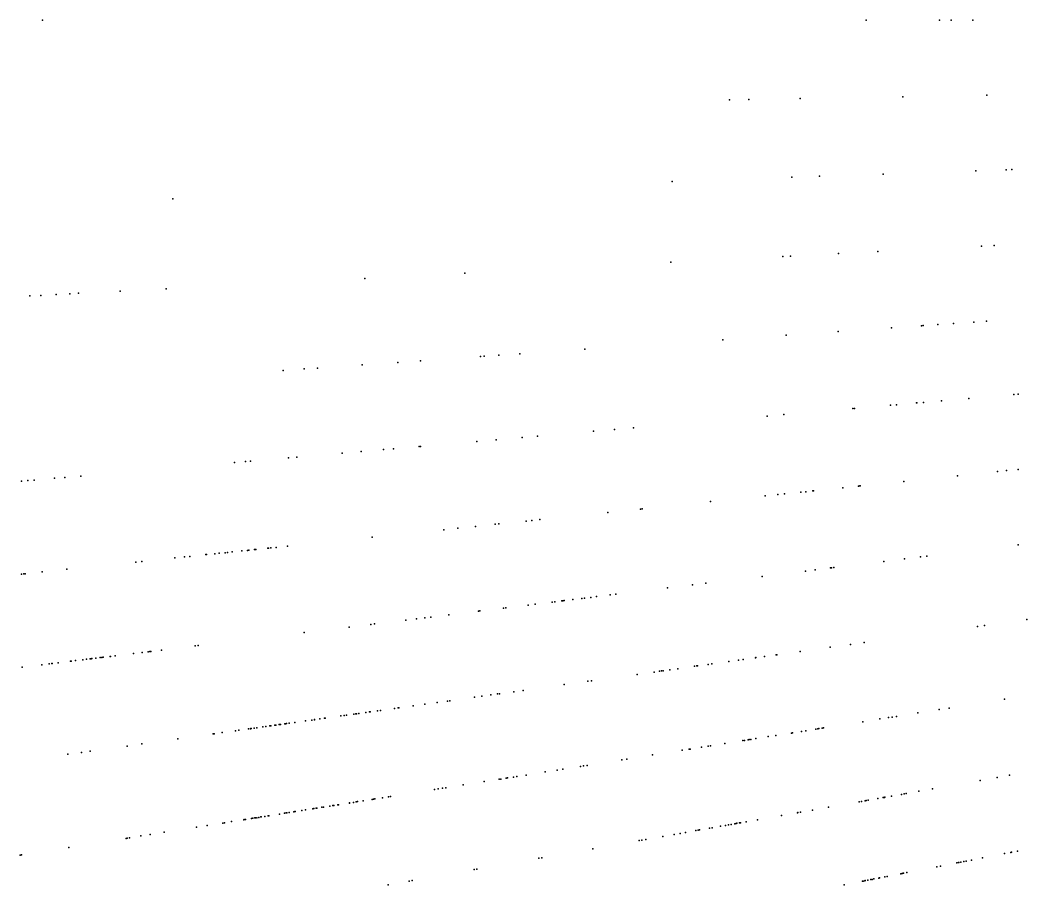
# Model space of a CAD drawing. Header units: metres. Extents: x -4327 to 4266, y -3886 to 3992.
# Drawn here: x -698.2 to -564.9, y -114.5 to 0 of the extents above; entities that cross this region are included whole.
import ezdxf

# ---------------------------------------------------------------- set-up
doc = ezdxf.new("R2010")
doc.units = ezdxf.units.M

msp = doc.modelspace()

# ---------------------------------------------------------------- linework, layer by layer
for p in [(-695.19, 0, 2335.22), (-586.16, 0, 2111.4), (-576.46, 0, 2089.7), (-574.9, 0, 2106.46), (-572.05, 0, 2100.5), (-604.24, -10.55, 2101.06), (-601.68, -10.5, 2092.18), (-594.9, -10.38, 2094.37), (-581.33, -10.15, 2112.19), (-570.19, -9.95, 2093.99), (-571.66, -19.96, -303.94), (-567.63, -19.82, -299.82), (-566.9, -19.8, 2110.08), (-596.02, -20.81, 2108.01), (-592.32, -20.68, 2077.62), (-583.93, -20.39, 2082.59), (-611.84, -21.37, 2115.44), (-677.94, -23.67, 2278.67), (-584.63, -30.64, -292.08), (-570.91, -29.92, -289.92), (-569.24, -29.83, 2102.09), (-597.18, -31.3, -303.26), (-596.19, -31.25, -291.79), (-589.82, -30.91, -312.6), (-612.01, -32.07, 2109.01), (-652.54, -34.2, -307.09), (-639.31, -33.5, -313.32), (-684.92, -35.9, -325.08), (-678.81, -35.57, 2208.25), (-696.86, -36.52, -314.11), (-695.43, -36.45, -314.84), (-693.38, -36.34, -313.91), (-691.56, -36.24, -311.27), (-690.45, -36.18, -320.34), (-570.22, -39.87, 2094.4), (-589.89, -41.25, -308.03), (-582.79, -40.75, -299.48), (-578.83, -40.48, -305.48), (-578.63, -40.46, 2102.71), (-576.68, -40.33, -304.75), (-574.58, -40.18, 2105.9), (-571.89, -39.99, 2096.01), (-605.15, -42.32, -302.25), (-596.77, -41.73, -303.37), (-623.4, -43.59, 2090.86), (-645.16, -45.11, -309.56), (-637.23, -44.56, -307.04), (-636.73, -44.52, -306.37), (-634.77, -44.39, -309.28), (-632.01, -44.19, 2078.33), (-663.34, -46.39, 2111), (-660.57, -46.19, -305.49), (-658.8, -46.07, 2104.56), (-652.89, -45.65, 2109.82), (-648.16, -45.32, -303.19), (-578.57, -50.62, 2105.36), (-576.2, -50.41, 2083.45), (-572.57, -50.09, 2096.91), (-566.63, -49.57, -284.56), (-566.03, -49.52, -284.64), (-587.91, -51.44, 2107.94), (-587.69, -51.42, -302.01), (-582.95, -51, 2098.95), (-582.14, -50.93, -285.21), (-579.52, -50.7, -284.32), (-579.47, -50.7, 2095.26), (-599.28, -52.43, -306.72), (-597.05, -52.24, -302.29), (-622.26, -54.44, -293.14), (-619.48, -54.2, -300.15), (-616.95, -53.98, -303.1), (-637.7, -55.79, 2083.63), (-635.13, -55.57, -292.02), (-631.68, -55.26, 2084.18), (-629.66, -55.09, -294.95), (-653.02, -57.13, -300.25), (-650.05, -56.87, -306.67), (-648.74, -56.76, -293.99), (-645.33, -56.46, 2100.37), (-645.17, -56.45, -309.99), (-669.78, -58.6, 2102.36), (-668.34, -58.47, 2097.83), (-667.65, -58.41, -296.86), (-662.62, -57.97, 2103.59), (-661.51, -57.87, -300.22), (-655.53, -57.35, -294.05), (-568.76, -59.78, -299.89), (-567.6, -59.66, -280.1), (-566.02, -59.49, -280.48), (-697.98, -61.07, 80.41), (-697.12, -60.99, 64.49), (-696.29, -60.92, 56.74), (-693.59, -60.68, 56.13), (-692.23, -60.56, 92.45), (-690.11, -60.38, 64.61), (-581.16, -61.08, 2104.89), (-574.08, -60.34, 2097), (-594.8, -62.52, -299.21), (-594.14, -62.45, 2094.2), (-593.23, -62.35, 2099.66), (-593.12, -62.34, 2108.01), (-589.25, -61.93, -302.5), (-587.18, -61.72, -299.42), (-586.99, -61.69, 2094.94), (-586.96, -61.69, 2086.12), (-606.77, -63.77, 2116.83), (-599.53, -63.01, -288.95), (-597.85, -62.84, 2098.6), (-596.97, -62.74, -299.89), (-620.34, -65.2, 2078.68), (-616.04, -64.75, -290.7), (-615.81, -64.72, -290.59), (-631.16, -66.34, -288.18), (-630.42, -66.26, -291.6), (-629.37, -66.15, -308.44), (-642.07, -67.48, -294.86), (-640.23, -67.29, 200.47), (-637.88, -67.04, -290.82), (-635.27, -66.77, -295.96), (-634.79, -66.72, -297), (-651.55, -68.48, 228.98), (-671.81, -70.61, 156.92), (-671.04, -70.53, 146.69), (-670.7, -70.49, 143.54), (-670.07, -70.43, 160.01), (-668.83, -70.3, -283.95), (-668.06, -70.22, -284.49), (-667.87, -70.2, 173.09), (-667.13, -70.12, 156.22), (-667.09, -70.11, 183.85), (-666.97, -70.1, 161.2), (-665.39, -69.93, 176.73), (-665.3, -69.93, 149.65), (-664.98, -69.89, 167.29), (-664.28, -69.82, 179.95), (-662.75, -69.66, 2095.59), (-566.02, -69.5, -297.06), (-682.83, -71.77, 142.62), (-682.07, -71.69, 2267.55), (-677.68, -71.23, 146.59), (-676.39, -71.09, -285.85), (-675.7, -71.02, 171.57), (-673.56, -70.79, 149.18), (-673.5, -70.79, 2093.96), (-672.37, -70.67, 2094.33), (-583.82, -71.68, 2096.55), (-581.07, -71.35, 2086.68), (-578.96, -71.09, -297.41), (-578.15, -70.99, -299), (-695.25, -73.07, 133.71), (-691.98, -72.73, 136.23), (-594.21, -72.96, 2102.95), (-592.91, -72.8, -284.73), (-590.88, -72.55, 2091.16), (-590.88, -72.55, 2091.16), (-590.74, -72.53, -289.28), (-590.45, -72.5, -297.21), (-697.96, -73.36, -268.74), (-697.67, -73.33, -269.5), (-697.49, -73.31, -280.91), (-607.4, -74.58, -287.19), (-599.92, -73.66, 2105.72), (-612.46, -75.2, -286.31), (-609.14, -74.79, 2116.31), (-627.72, -77.07, 2095.13), (-627.36, -77.03, -294.95), (-626.46, -76.92, -247.63), (-626.32, -76.9, -276.63), (-626.12, -76.88, -270.82), (-625, -76.74, -260.63), (-623.81, -76.59, -304.21), (-623.44, -76.55, -293.94), (-622.6, -76.45, -284.42), (-621.85, -76.35, -254.52), (-620.05, -76.13, -258.96), (-619.29, -76.04, -301.58), (-637.47, -78.27, -236.74), (-637.32, -78.25, -258), (-634.16, -77.87, -240.67), (-633.85, -77.83, -287.88), (-630.9, -77.46, -243), (-629.99, -77.35, 2094.44), (-651.24, -79.96, -273.25), (-647.09, -79.45, -284.96), (-645.69, -79.28, 2089.05), (-644.59, -79.15, 2126.28), (-643.79, -79.05, -288.15), (-641.43, -78.76, -263.77), (-564.89, -79.39, 2085.65), (-660.56, -81.11, -258.6), (-654.6, -80.37, -255.44), (-651.74, -80.02, -279.78), (-571.44, -80.31, -276.21), (-570.52, -80.18, 2088.49), (-586.43, -82.42, -277.52), (-683.14, -83.88, 71.77), (-682, -83.74, -256.69), (-681.19, -83.64, 66.27), (-681.01, -83.62, 2237.67), (-680.88, -83.6, -255.42), (-679.45, -83.43, 68.74), (-674.97, -82.88, 2094.89), (-674.59, -82.83, 2093.7), (-594.9, -83.61, -264.14), (-590.91, -83.05, -273.71), (-588.22, -82.67, -273.64), (-694.33, -85.25, 91.51), (-693.95, -85.21, 84.49), (-693.93, -85.2, -252.96), (-693.13, -85.11, 100.28), (-691.48, -84.9, 56.93), (-691.4, -84.89, 96.54), (-690.83, -84.82, 79.11), (-689.86, -84.7, 118.06), (-689.39, -84.65, 94.72), (-689.38, -84.65, 80.86), (-688.89, -84.58, 55.19), (-688.76, -84.57, 107.77), (-688.69, -84.56, 106.6), (-688.66, -84.56, 88.84), (-688.13, -84.49, 48.67), (-687.55, -84.42, 53.19), (-687.33, -84.39, 64.58), (-687.15, -84.37, 120.71), (-686.25, -84.26, 90.07), (-686.2, -84.26, 66), (-685.57, -84.18, 79.27), (-606.58, -85.25, -250.4), (-604.33, -84.93, 2100.13), (-603.05, -84.75, -263.41), (-602.45, -84.67, -260.39), (-600.82, -84.44, -291.22), (-600.78, -84.43, -249.55), (-599.64, -84.27, -251.01), (-598.09, -84.06, -255.4), (-598.01, -84.05, -271.83), (-697.9, -85.69, 103.71), (-695.3, -85.37, 52.63), (-614.24, -86.33, 2100.32), (-613.52, -86.22, -239.57), (-613.25, -86.19, 2113.91), (-613.04, -86.16, -284.37), (-612.15, -86.03, -289.28), (-611.11, -85.89, -258.97), (-608.89, -85.57, -243.95), (-608.59, -85.53, -250.06), (-608.47, -85.52, -276.99), (-607.06, -85.32, 2105.32), (-623.02, -87.56, 2092.47), (-622.52, -87.49, 2111.66), (-616.48, -86.64, -286.38), (-634.95, -89.24, -236.75), (-634.72, -89.2, -232.3), (-632.82, -88.94, -227.28), (-631.57, -88.76, -235.88), (-626.12, -87.99, -237.77), (-644.58, -90.59, 2090.25), (-642.96, -90.36, -223.76), (-641.58, -90.17, -215.4), (-641.28, -90.13, -251.63), (-638.03, -89.67, -223.62), (-637.06, -89.53, 2110.37), (-635.86, -89.36, -258), (-567.85, -89.94, 2102.04), (-653.98, -91.91, 109.96), (-653.7, -91.87, 95.53), (-653.62, -91.86, 115.08), (-653.31, -91.82, 94.74), (-652.4, -91.69, 121.92), (-651.92, -91.62, 97.47), (-651.83, -91.61, 118.1), (-650.87, -91.47, 110.54), (-650.46, -91.42, -232.4), (-648.59, -91.15, 106.12), (-648.12, -91.09, 99.46), (-648.03, -91.07, -221.14), (-646.14, -90.81, -245.78), (-579.31, -91.75, -278.39), (-576.48, -91.31, 2076.01), (-575.18, -91.1, 2084.43), (-663.68, -93.27, 45.58), (-663.11, -93.19, 42.97), (-663.03, -93.18, 87.59), (-662.92, -93.17, 86.46), (-662.55, -93.12, 24.28), (-661.8, -93.01, 43.99), (-660.38, -92.81, 78.74), (-659.55, -92.69, -221.03), (-659.21, -92.65, 32.89), (-659.2, -92.64, 86.35), (-658.47, -92.54, 91.79), (-657.86, -92.46, -241.18), (-657.8, -92.45, -242.8), (-655.72, -92.15, 2106.11), (-655.26, -92.09, 103.51), (-654.96, -92.05, 2075.94), (-586.6, -92.91, 2081.94), (-584.36, -92.55, 2100), (-583.19, -92.37, -274.75), (-582.74, -92.3, -279.25), (-582.15, -92.2, -277), (-672.62, -94.53, 64.09), (-672.46, -94.51, 70.81), (-671.4, -94.36, 2112.1), (-669.63, -94.11, 55.63), (-669.21, -94.05, 66), (-667.91, -93.87, 71.45), (-667.67, -93.84, -215.22), (-667.61, -93.83, 38.1), (-667.57, -93.82, 132.37), (-667.17, -93.76, 58.39), (-666.83, -93.72, 28.85), (-666.03, -93.6, -216.3), (-665.63, -93.55, 76.4), (-665.62, -93.55, 71.94), (-665.11, -93.48, 46.41), (-665.08, -93.47, 39.06), (-664.98, -93.46, 57.83), (-664.45, -93.38, 68.86), (-664.31, -93.36, 72.54), (-663.89, -93.3, 125.2), (-663.89, -93.3, 52.95), (-663.78, -93.29, 72.86), (-596.06, -94.41, -269.68), (-595.9, -94.38, -254.35), (-594.71, -94.19, -250.76), (-594.14, -94.1, -259.8), (-592.84, -93.9, -261.57), (-592.83, -93.89, 2091.06), (-592.57, -93.85, -255.25), (-592.41, -93.83, -271.17), (-592, -93.76, -290.92), (-591.8, -93.73, 2096.04), (-682.07, -95.86, 25.75), (-677.3, -95.19, -210.94), (-604.88, -95.8, -254.65), (-602.47, -95.42, -291.97), (-602.28, -95.39, -255.12), (-601.8, -95.32, 2105.36), (-601.66, -95.29, -244.77), (-601.41, -95.25, -255.92), (-600.75, -95.15, -258.77), (-599.14, -94.89, -246.43), (-598.12, -94.73, 2088.22), (-691.84, -97.23, -224.27), (-690.05, -96.98, -225.78), (-688.91, -96.82, -200.51), (-683.98, -96.13, -207.67), (-610.51, -96.7, 2114.24), (-609.59, -96.55, -292.53), (-609.44, -96.53, -278.56), (-607.95, -96.29, 2105.37), (-607.06, -96.15, -286.81), (-606.75, -96.1, -243.34), (-618.5, -97.96, 2090.99), (-617.86, -97.86, -239.94), (-614.44, -97.32, -290.3), (-628.64, -99.57, 2108.53), (-627.07, -99.32, -249.09), (-626.32, -99.2, -254.39), (-624, -98.83, 2092.97), (-623.97, -98.83, -239.15), (-623.58, -98.77, -240.18), (-623.09, -98.69, -240.78), (-636.72, -100.85, -223.35), (-634.76, -100.54, -215.23), (-634.52, -100.5, -216.71), (-633.81, -100.39, 2105.11), (-633.66, -100.36, -224.63), (-632.87, -100.24, -213.04), (-632.41, -100.16, -214.43), (-631.17, -99.97, -227.28), (-571.07, -100.7, -281.85), (-568.8, -100.3, -275.68), (-567.18, -100.01, 2087.77), (-643.3, -101.89, -242.51), (-642.81, -101.81, -245.97), (-642.25, -101.72, -245.35), (-641.8, -101.65, -250.05), (-639.52, -101.29, -236.27), (-581.47, -102.53, -254.63), (-581.13, -102.47, 2098.88), (-580.89, -102.43, -262.81), (-579.2, -102.13, 2096.31), (-577.38, -101.81, -271.25), (-656.09, -103.91, 36.08), (-656.08, -103.91, 101.68), (-656.02, -103.9, 132.31), (-654.58, -103.68, 108.12), (-654.57, -103.67, 106.63), (-654.05, -103.59, 112.86), (-654.05, -103.59, 111.37), (-653.68, -103.53, 115.02), (-653.68, -103.53, 110.57), (-653.5, -103.5, -218.38), (-652.76, -103.39, 115.98), (-651.55, -103.2, 111.32), (-651.39, -103.17, -216.87), (-651.19, -103.14, 111.99), (-650.21, -102.98, -220.47), (-649.39, -102.85, -219.79), (-649.12, -102.81, 2090.37), (-587.09, -103.52, 2085.47), (-586.77, -103.46, -279.22), (-586.31, -103.38, -253.29), (-586.16, -103.36, -257.45), (-585.9, -103.31, 2098.55), (-584.6, -103.08, -259.85), (-583.93, -102.96, -273.55), (-583.76, -102.93, -283.33), (-583.75, -102.93, -264.88), (-583.7, -102.92, -281.71), (-583.67, -102.92, -248.72), (-582.8, -102.76, -259.05), (-663.81, -105.14, 77.13), (-663.15, -105.03, 58.93), (-662.94, -105, 32.79), (-662.94, -105, 84.46), (-662.85, -104.98, 34.62), (-662.54, -104.94, 83.66), (-661.93, -104.84, 76.17), (-661.78, -104.82, 51.45), (-661.73, -104.81, 86.16), (-660.87, -104.67, 2108.11), (-660.37, -104.59, 87.1), (-660.37, -104.59, 87.1), (-659.41, -104.44, 97.73), (-659.29, -104.42, 31.52), (-658.99, -104.37, 32.6), (-658.94, -104.37, 33.69), (-658.87, -104.35, 83.2), (-658.87, -104.35, 39.52), (-658.23, -104.25, 123.33), (-657.99, -104.21, 32.91), (-657.15, -104.08, 34.69), (-656.78, -104.02, 26.67), (-656.64, -104, 96.21), (-595.26, -104.96, -279.65), (-595.22, -104.95, 2092.72), (-594.84, -104.89, -250.77), (-593.25, -104.61, -252.03), (-591.13, -104.23, -243.47), (-671.32, -106.33, -212.06), (-671.12, -106.29, 64.12), (-670.16, -106.14, 68.88), (-668.55, -105.89, 62.38), (-668.51, -105.88, 50.85), (-668.34, -105.85, 61.99), (-667.55, -105.73, 56.72), (-667.37, -105.7, 58.93), (-667.08, -105.65, 138.75), (-666.99, -105.64, -214.34), (-666.84, -105.62, 83.09), (-666.58, -105.58, 62.2), (-666.29, -105.53, 2085.88), (-666.24, -105.52, 86), (-665.78, -105.45, 62.87), (-665.34, -105.38, 42.86), (-665.22, -105.36, 93.72), (-604.39, -106.57, -237.31), (-604.03, -106.51, -237.56), (-603.55, -106.42, -277.48), (-603.39, -106.39, -239.23), (-603.27, -106.37, -231.89), (-602.95, -106.32, -277.61), (-602.81, -106.29, -247.5), (-602.03, -106.16, -244.09), (-600.55, -105.89, 2111.45), (-597.37, -105.33, -249.13), (-680.94, -107.85, -203.2), (-679.08, -107.56, -204.27), (-674.83, -106.88, 141.53), (-673.41, -106.66, 71.1), (-611.59, -107.84, -213.65), (-610.78, -107.7, -215.26), (-610.09, -107.57, -217.29), (-608.72, -107.33, -227.08), (-608.39, -107.28, -225.81), (-608.24, -107.25, -227.66), (-606.91, -107.01, 2112.18), (-606.56, -106.95, -223.6), (-605.43, -106.75, -233.87), (-604.78, -106.64, -242.48), (-684.13, -108.36, -203.74), (-684, -108.34, -203.29), (-683.7, -108.29, -219.71), (-682.17, -108.04, 2111.93), (-616.21, -108.65, -223.69), (-615.85, -108.59, 2104.82), (-615.35, -108.5, -226.85), (-613.07, -108.1, -209.24), (-698.16, -110.58, 23.33), (-697.99, -110.55, -208.28), (-691.7, -109.56, -216.41), (-622.35, -109.74, 2105.98), (-567.87, -110.38, -249.48), (-567.02, -110.22, -280.76), (-566.94, -110.2, -258.47), (-566.15, -110.05, -274.52), (-629.48, -110.99, -224.59), (-629.12, -110.93, -225.63), (-574.18, -111.61, -250.36), (-573.95, -111.56, -250.26), (-573.91, -111.56, -262.79), (-573.89, -111.55, -247.22), (-573.63, -111.5, -263.43), (-573.23, -111.43, 2099.03), (-572.91, -111.36, -250.18), (-572.24, -111.23, -253.66), (-570.75, -110.94, -255.27), (-638.04, -112.5, -217.76), (-637.69, -112.44, -219.61), (-581.58, -113.05, -238.06), (-581.39, -113.01, -233.12), (-581.28, -112.99, -236.81), (-581.24, -112.98, 2084.27), (-580.78, -112.89, -240.73), (-576.82, -112.12, -238.72), (-576.34, -112.03, 2097.11), (-649.46, -114.52, -212.09), (-646.68, -114.03, -215.14), (-646.28, -113.96, 2099.32), (-589.09, -114.51, 2094.99), (-586.67, -114.04, -237.87), (-586.57, -114.02, 2094.69), (-586.35, -113.97, 2089.55), (-586.28, -113.96, -226.47), (-585.93, -113.89, -226.7), (-585.55, -113.82, -240.06), (-585.38, -113.79, -225.37), (-585.14, -113.74, -226.02), (-584.48, -113.61, -229.87), (-584.4, -113.6, 2095.58), (-583.69, -113.46, -229.18), (-583.39, -113.4, -232.05)]:
    msp.add_point(p)

doc.saveas('drawing.dxf')
